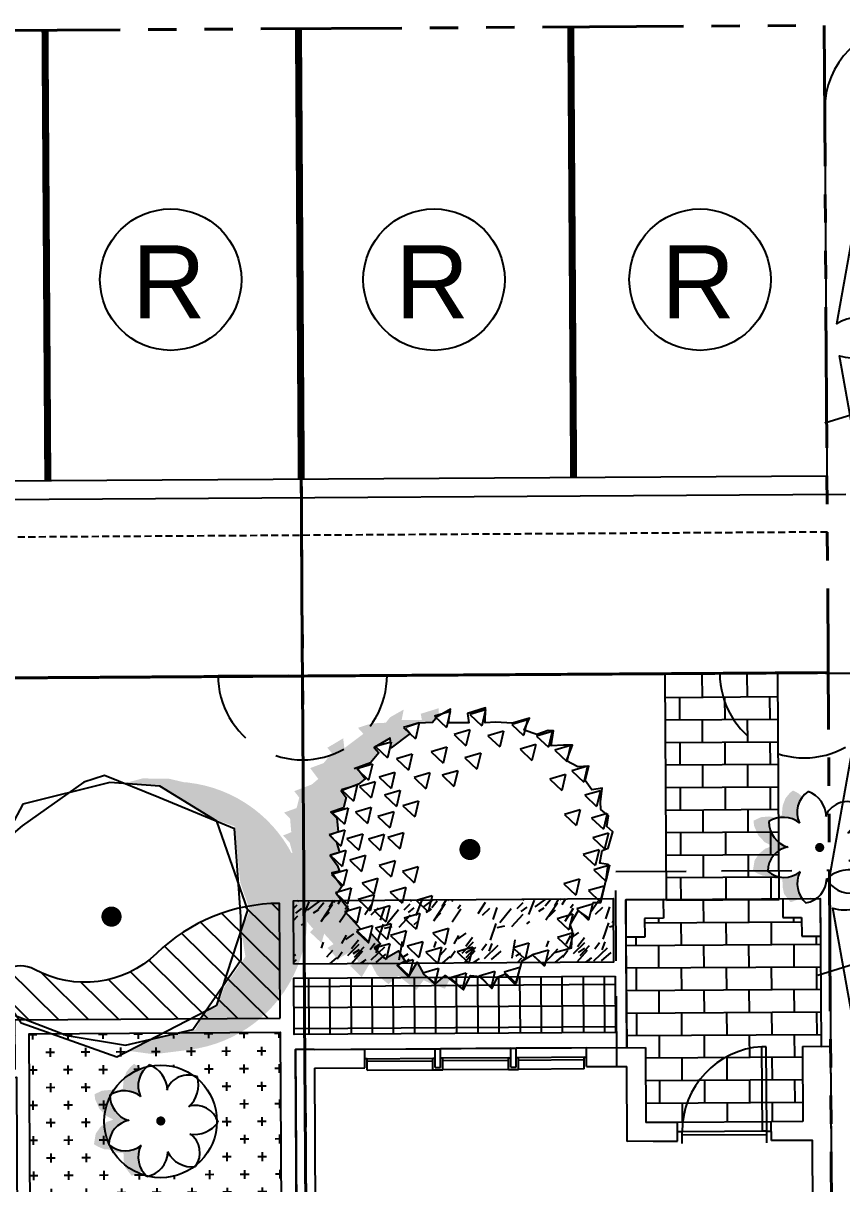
# Model space of a CAD drawing. Header units: feet. Extents: x 919634 to 928945, y 707022 to 708026.
# Drawn here: x 920794.63 to 920823.7, y 707240.85 to 707282.06 of the extents above; entities that cross this region are included whole.
import ezdxf
from ezdxf.enums import TextEntityAlignment as Align

# ---------------------------------------------------------------- set-up
doc = ezdxf.new("R2010")
doc.units = ezdxf.units.FT
doc.header["$LTSCALE"] = 20
doc.header["$MEASUREMENT"] = 0
for name, pattern in [('HIDDEN2', [0.1875, 0.125, -0.0625]), ('Site Plan$0$HIDDEN2', [0.1875, 0.125, -0.0625]), ('Site Plan$0$PHANTOM2', [1.25, 0.625, -0.125, 0.125, -0.125, 0.125, -0.125])]:
    doc.linetypes.add(name, pattern=pattern)
for name, color, linetype in [('-u-site-utility clear zone', 252, 'HIDDEN2'), ('-u-site-xref', 7, 'Continuous'), ('LK-TREE-013M', 6, 'Continuous'), ('LK-TREE-025M', 2, 'Continuous'), ('LK-TREE-035M', 123, 'Continuous'), ('LK-TREE-050M', 2, 'Continuous'), ('LK-TREE-TRNK', 32, 'Continuous'), ('LP-ANNO-LABL-SHRB', 2, 'Continuous'), ('LP-TREE', 15, 'Continuous'), ('Site Plan$0$-u-site-bldg_interior', 252, 'Continuous'), ('Site Plan$0$-u-site-parking_overhang', 252, 'Site Plan$0$HIDDEN2'), ('Site Plan$0$SP-BLDG-ROOF ABOVE', 4, 'Site Plan$0$HIDDEN2'), ('Site Plan$0$SP-LOT PAVERS', 254, 'Continuous'), ('Site Plan$0$SP-PARKING DESIGNATION', 254, 'Continuous'), ('x-Villa4-LP Block$0$L-002', 253, 'Continuous'), ('x-Villa4-LP Block$0$LK-SHRB-035M', 253, 'Continuous'), ('x-Villa4-LP Block$0$LK-SHRB-TRNK', 253, 'Continuous'), ('x-Villa4-LP Block$0$LK-TREE-013M', 253, 'Continuous'), ('x-Villa4-LP Block$0$LK-TREE-025M', 253, 'Continuous'), ('x-Villa4-LP Block$0$LK-TREE-050M', 253, 'Continuous'), ('x-Villa4-LP Block$0$LK-TREE-TRNK', 253, 'Continuous'), ('x-Villa4-LP Block$0$LP-PATT-SHAR', 253, 'Continuous'), ('x-Villa4-LP Block$0$LP-SHAR-BRDR-CONT', 253, 'Continuous'), ('x-Villa4-LP Block$0$LP-SHRB', 253, 'Continuous'), ('x-Villa4-LP Block$0$LP-TREE', 253, 'Continuous')]:
    doc.layers.add(name, color=color, linetype=linetype)
for name, color, linetype, lineweight in [('Site Plan$0$SP-CURB', 3, 'Continuous', 25), ('Site Plan$0$SP-LOT LINES', 252, 'Site Plan$0$PHANTOM2', 40), ('Site Plan$0$SP-PARKING-STRIPE', 252, 'Continuous', 25), ('Site Plan$0$SP-SIDEWALK', 2, 'Continuous', 25), ('SP-BUILDING-FOOTPRINT', 1, 'Continuous', 25)]:
    doc.layers.add(name, color=color, linetype=linetype, lineweight=lineweight)
for name, color, linetype, plot in [('x-Villa4-LP Block$0$-u-site-no_plot', 253, 'Continuous', False), ('x-Villa4-LP Block$0$LK-SHRB-SHAD', 253, 'Continuous', False), ('x-Villa4-LP Block$0$LK-TREE-SHAD', 253, 'Continuous', False), ('x-Villa4-LP Block$0$LK-TREE-SHAD-SM30', 253, 'Continuous', False), ('x-Villa4-LP Block$0$LK-TREE-SHAD-SM40', 253, 'Continuous', False), ('x-Villa4-LP Block$0$LK-TREE-SHAD-SM50', 253, 'Continuous', False)]:
    doc.layers.add(name, color=color, linetype=linetype, plot=plot)
doc.layers.get('-u-site-xref').off()
doc.styles.add('Site Plan$0$ARIAL', font='arial.ttf')

# ---------------------------------------------------------------- blocks, each defined once
blk = doc.blocks.new('Site Plan$0$DR1H902-flat-1')
for p, q in [((-1.5, 0), (-1.5, -3)), ((-1.5, 0), (-1.35, 0)), ((-1.35, 0), (-1.35, -3)), ((-1.5, -3), (-1.35, -3))]:
    blk.add_line(p, q)
blk.add_ellipse((-1.507, 0.003), major_axis=(2.126, -2.126), ratio=1, start_param=-0.73316, end_param=0.784431)
blk = doc.blocks.new('Site Plan$0$A$C4e4189c5-flat-1')
at = {"layer": 'Site Plan$0$-u-site-bldg_interior'}
for p, q in [((0.167, 0.458), (3.167, 0.458)), ((0.167, 0.333), (0, 0.333)), ((0.167, 0.333), (3.167, 0.333)), ((3.167, 0.333), (3.333, 0.333))]:
    blk.add_line(p, q, dxfattribs=at)
blk.add_blockref('Site Plan$0$DR1H902-flat-1', (1.667, 0.333), dxfattribs=at)
blk = doc.blocks.new('Site Plan')
at = {"layer": 'Site Plan$0$SP-LOT PAVERS', "extrusion": (-1.16656e-06, 0.0001861, 1)}
h = blk.add_hatch(dxfattribs=at)
h.set_pattern_fill('AR-B816', color=256, scale=0.1, angle=-179.6408)
h.set_pattern_definition([(180.359, (920821.932, 707258.965), (0.005015, -0.799984), []), (270.359, (920821.932, 707258.965), (0.805, -0.79497), [0.8, -0.8])])
h.paths.add_polyline_path([(920817.482, 707250.937), (920817.363, 707250.936), (920817.367, 707250.27), (920816.7, 707250.265), (920816.704, 707249.599), (920816.038, 707249.595), (920816.062, 707245.678), (920816.729, 707245.682), (920816.746, 707243.016), (920822.318, 707243.061), (920822.301, 707245.72), (920822.968, 707245.722), (920822.943, 707249.638), (920822.276, 707249.634), (920822.273, 707250.3), (920821.606, 707250.296), (920821.602, 707250.963), (920821.482, 707250.962), (920821.432, 707258.962), (920817.432, 707258.937)])
at = {"layer": 'Site Plan$0$-u-site-bldg_interior', "extrusion": (-1.16656e-06, 0.0001861, 1)}
for p, q in [((920821.602, 707250.975, 0.035), (920822.935, 707250.983, 0.035)), ((920821.602, 707250.975, 0.035), (920821.606, 707250.308, 0.035)), ((920822.935, 707250.983, 0.035), (920822.943, 707249.65, 0.035)), ((920817.363, 707250.948, 0.035), (920816.029, 707250.94, 0.035)), ((920816.029, 707250.94, 0.035), (920816.038, 707249.607, 0.035)), ((920817.363, 707250.948, 0.035), (920817.367, 707250.282, 0.035)), ((920817.367, 707250.282, 0.035), (920816.7, 707250.277, 0.035)), ((920816.7, 707250.277, 0.035), (920816.704, 707249.611, 0.035)), ((920821.606, 707250.308, 0.035), (920822.273, 707250.312, 0.035)), ((920822.273, 707250.312, 0.035), (920822.277, 707249.646, 0.035)), ((920816.704, 707249.611, 0.035), (920816.038, 707249.607, 0.035)), ((920822.277, 707249.646, 0.035), (920822.943, 707249.65, 0.035)), ((920804.968, 707245.62, 0.036), (920804.302, 707245.616, 0.036)), ((920804.302, 707245.616, 0.036), (920804.341, 707239.366, 0.037)), ((920804.968, 707245.62, 0.036), (920806.761, 707245.632, 0.036)), ((920806.761, 707245.632, 0.036), (920809.261, 707245.647, 0.036)), ((920806.765, 707244.965, 0.036), (920806.761, 707245.632, 0.036)), ((920809.261, 707245.647, 0.036), (920809.448, 707245.649, 0.036)), ((920809.265, 707244.981, 0.036), (920809.261, 707245.647, 0.036)), ((920811.948, 707245.664, 0.036), (920809.448, 707245.649, 0.036)), ((920809.452, 707244.982, 0.036), (920809.448, 707245.649, 0.036)), ((920811.948, 707245.664, 0.036), (920812.136, 707245.665, 0.036)), ((920811.952, 707244.998, 0.036), (920811.948, 707245.664, 0.036)), ((920814.635, 707245.681, 0.036), (920812.136, 707245.665, 0.036)), ((920812.14, 707244.999, 0.036), (920812.136, 707245.665, 0.036)), ((920814.635, 707245.681, 0.036), (920816.729, 707245.694, 0.036)), ((920814.64, 707245.014, 0.036), (920814.635, 707245.681, 0.036)), ((920816.729, 707245.694, 0.036), (920816.746, 707243.028, 0.037)), ((920822.301, 707245.732, 0.036), (920823.301, 707245.735, 0.036)), ((920822.301, 707245.732, 0.036), (920822.318, 707243.063, 0.037)), ((920823.301, 707245.742, 0.036), (920823.551, 707205.986, 0.044)), ((920806.846, 707245.295, 0.036), (920806.763, 707245.295, 0.036)), ((920806.846, 707245.295, 0.036), (920809.179, 707245.31, 0.036)), ((920806.849, 707244.882, 0.036), (920806.846, 707245.295, 0.036)), ((920806.847, 707245.203, 0.036), (920809.18, 707245.217, 0.036)), ((920809.182, 707244.897, 0.036), (920809.179, 707245.31, 0.036)), ((920809.179, 707245.31, 0.036), (920809.263, 707245.31, 0.036)), ((920809.534, 707245.312, 0.036), (920809.45, 707245.312, 0.036)), ((920811.867, 707245.327, 0.036), (920809.534, 707245.312, 0.036)), ((920809.536, 707244.899, 0.036), (920809.534, 707245.312, 0.036)), ((920811.867, 707245.234, 0.036), (920809.534, 707245.22, 0.036)), ((920811.867, 707245.327, 0.036), (920811.95, 707245.327, 0.036)), ((920811.869, 707244.914, 0.036), (920811.867, 707245.327, 0.036)), ((920812.221, 707245.329, 0.036), (920812.138, 707245.329, 0.036)), ((920814.554, 707245.344, 0.036), (920812.221, 707245.329, 0.036)), ((920812.224, 707244.916, 0.036), (920812.221, 707245.329, 0.036)), ((920814.555, 707245.251, 0.036), (920812.222, 707245.236, 0.036)), ((920814.554, 707245.344, 0.036), (920814.638, 707245.344, 0.036)), ((920814.557, 707244.931, 0.036), (920814.554, 707245.344, 0.036)), ((920804.973, 707244.954, 0.036), (920806.765, 707244.965, 0.036)), ((920804.973, 707244.954, 0.036), (920805.213, 707206.538, 0.043)), ((920806.849, 707244.882, 0.036), (920809.182, 707244.897, 0.036)), ((920809.182, 707244.897, 0.036), (920809.536, 707244.899, 0.036)), ((920809.265, 707244.981, 0.036), (920809.452, 707244.982, 0.036)), ((920811.869, 707244.914, 0.036), (920809.536, 707244.899, 0.036)), ((920811.869, 707244.914, 0.036), (920812.224, 707244.916, 0.036)), ((920811.952, 707244.998, 0.036), (920812.14, 707244.999, 0.036)), ((920814.557, 707244.931, 0.036), (920812.224, 707244.916, 0.036)), ((920814.64, 707245.014, 0.036), (920816.066, 707245.023, 0.036)), ((920816.083, 707242.357, 0.037), (920816.066, 707245.023, 0.036)), ((920817.865, 707243.035, 0.037), (920816.746, 707243.028, 0.037)), ((920821.198, 707243.055, 0.037), (920817.865, 707243.035, 0.037)), ((920817.869, 707242.368, 0.037), (920817.865, 707243.035, 0.037)), ((920821.034, 707242.721, 0.037), (920818.034, 707242.702, 0.037)), ((920821.034, 707242.721, 0.037), (920821.2, 707242.722, 0.037)), ((920821.036, 707242.304, 0.037), (920821.034, 707242.721, 0.037)), ((920822.318, 707243.063, 0.037), (920821.198, 707243.055, 0.037)), ((920821.202, 707242.389, 0.037), (920821.198, 707243.055, 0.037)), ((920817.869, 707242.368, 0.037), (920816.083, 707242.357, 0.037)), ((920816.997, 707242.362, 0.037), (920817.869, 707242.368, 0.037)), ((920818.034, 707242.702, 0.037), (920817.867, 707242.701, 0.037)), ((920818.036, 707242.286, 0.037), (920818.034, 707242.702, 0.037)), ((920821.034, 707242.596, 0.037), (920818.035, 707242.577, 0.037)), ((920821.202, 707242.389, 0.037), (920822.656, 707242.398, 0.037)), ((920822.656, 707242.398, 0.037), (920821.202, 707242.389, 0.037)), ((920822.88, 707206.649, 0.043), (920822.656, 707242.398, 0.037))]:
    blk.add_line(p, q, dxfattribs=at)
at = {"layer": 'Site Plan$0$-u-site-parking_overhang', "ltscale": 0.1}
blk.add_line((920823.19, 707263.993), (920786.521, 707263.764), dxfattribs=at)
at = {"layer": 'Site Plan$0$SP-BLDG-ROOF ABOVE', "extrusion": (-1.16656e-06, 0.0001861, 1), "elevation": 130.581}
blk.add_lwpolyline([(920815.717, 707245.009), (920815.674, 707251.926), (920823.262, 707251.973), (920823.318, 707243.057)], dxfattribs=at)
at = {"layer": 'Site Plan$0$SP-CURB'}
for p, q in [((920823.093, 707278.985), (920823.174, 707265.993)), ((920786.508, 707265.764), (920823.174, 707265.993)), ((920823.849, 707265.328), (920785.843, 707265.089))]:
    blk.add_line(p, q, dxfattribs=at)
blk.add_arc((920826.093, 707279.004), 3, 90.3592, 180.3592, dxfattribs=at)
at = {"layer": 'Site Plan$0$SP-LOT LINES', "ltscale": 0.4, "extrusion": (-1.16656e-06, 0.0001861, 1)}
for p, q in [((920743.076, 707281.483, 0.029), (920823.074, 707281.985, 0.029)), ((920804.972, 707191.869, 0.046), (920804.408, 707281.868, 0.029)), ((920804.408, 707281.868, 0.029), (920804.972, 707191.869, 0.046)), ((920823.074, 707281.985, 0.029), (920823.638, 707191.986, 0.046))]:
    blk.add_line(p, q, dxfattribs=at)
at = {"layer": 'Site Plan$0$SP-PARKING DESIGNATION'}
for centre in [(920799.871, 707272.957), (920809.221, 707272.957), (920818.667, 707272.957)]:
    blk.add_circle(centre, 2.511, dxfattribs=at)
at = {"layer": 'Site Plan$0$SP-PARKING-STRIPE', "const_width": 0.25}
for points in [[(920795.408, 707281.82), (920795.508, 707265.82)], [(920804.408, 707281.876), (920804.508, 707265.876)], [(920814.078, 707281.937), (920814.178, 707265.937)]]:
    blk.add_lwpolyline(points, dxfattribs=at)
at = {"layer": 'Site Plan$0$SP-SIDEWALK'}
blk.add_line((920602.235, 707257.6), (920957.573, 707259.827), dxfattribs=at)
at = {"layer": 'Site Plan$0$SP-SIDEWALK', "extrusion": (-1.16656e-06, 0.0001861, 1)}
for p, q in [((920823.222, 707258.985, 0.034), (920743.22, 707258.484, 0.034)), ((920817.482, 707250.949, 0.035), (920817.432, 707258.949, 0.034)), ((920821.482, 707250.974, 0.035), (920821.432, 707258.974, 0.034)), ((920817.363, 707250.948, 0.035), (920822.602, 707250.981, 0.035)), ((920816.038, 707249.607, 0.035), (920816.062, 707245.69, 0.036))]:
    blk.add_line(p, q, dxfattribs=at)
at = {"layer": 'Site Plan$0$-u-site-bldg_interior', "extrusion": (-1.16656e-06, 0.0001861, 1), "rotation": 180.3591501326048}
blk.add_blockref('Site Plan$0$A$C4e4189c5-flat-1', (920821.198, 707243.043, 130.581), dxfattribs=at)
at = {"layer": 'Site Plan$0$SP-PARKING DESIGNATION', "style": 'Site Plan$0$ARIAL'}
for p in [(920799.803, 707271.578, 0), (920809.153, 707271.578, 0), (920818.599, 707271.578, 0)]:
    blk.add_text('R', height=2.6, dxfattribs=at).set_placement(p, align=Align.CENTER)
blk = doc.blocks.new('TREE-DCID-109')
at = {"layer": 'LK-TREE-013M'}
for q in [(-0.2167, 0.4824), (-0.3601, 0.4331), (0.5178, -0.1757), (0.5412, -0.0897)]:
    blk.add_line((0, 0), q, dxfattribs=at)
at = {"layer": 'LK-TREE-025M'}
for q in [(0.3255, 0.4361), (-0.538, -0.1671), (-0.3929, -0.3378)]:
    blk.add_line((0, 0), q, dxfattribs=at)
at = {"layer": 'LK-TREE-035M'}
for q in [(0.1554, 0.5017), (-0.4146, 0.324), (-0.0073, -0.5611), (0.3673, -0.3859)]:
    blk.add_line((0, 0), q, dxfattribs=at)
at = {"layer": 'LK-TREE-050M'}
blk.add_lwpolyline([(0.2585, 0.4269), (0.4439, 0.2704), (0.4843, 0.0427, 0.127189), (0.4404, 0.0438, 0.875318), (0.449, -0.0318, 0.149076), (0.4901, -0.0195), (0.4473, -0.2584), (0.2703, -0.4072, 0.127189), (0.2492, -0.3686, 0.875318), (0.1881, -0.4139, 0.149076), (0.2192, -0.4433), (-0.009, -0.5257), (-0.2264, -0.4468, 0.127189), (-0.2035, -0.4093, 0.875318), (-0.2732, -0.379, 0.149076), (-0.2831, -0.4206), (-0.4686, -0.2642), (-0.509, -0.0365, 0.127189), (-0.4651, -0.0376, 0.875318), (-0.4737, 0.038, 0.149076), (-0.5147, 0.0258), (-0.4719, 0.2646), (-0.2949, 0.4134, 0.127189), (-0.2739, 0.3749, 0.875318), (-0.2128, 0.4201, 0.149076), (-0.2439, 0.4495), (-0.0157, 0.5319), (0.2017, 0.453, 0.127189), (0.1788, 0.4155, 0.875318), (0.2486, 0.3852, 0.149076)], format="xyb", close=True, dxfattribs=at)
at = {"layer": 'LK-TREE-TRNK', "const_width": 0.0375}
blk.add_lwpolyline([(-0.0188, 0, 1), (0.0188, 0, 1)], format="xyb", close=True, dxfattribs=at)
blk = doc.blocks.new('x-Villa4-LP Block$0$SHRUB-TROP-021')
at = {"layer": 'x-Villa4-LP Block$0$LK-SHRB-SHAD'}
blk.add_hatch(color=256, dxfattribs=at).paths.add_polyline_path([(0.568, 0.182), (0.56, 0.166, -0.120302), (0.486, 0.057), (0.477, 0.046), (0.468, 0.042, -0.109158), (0.359, -0.008), (0.364, -0.01, -0.108552), (0.472, -0.078), (0.499, -0.1), (0.513, -0.127, -0.144436), (0.562, -0.288), (0.563, -0.292), (0.511, -0.32), (0.483, -0.325, -0.037199), (0.439, -0.334), (0.422, -0.337), (0.41, -0.336, -0.078012), (0.318, -0.323), (0.294, -0.32), (0.267, -0.303, -0.036485), (0.23, -0.281), (0.237, -0.309, -0.018135), (0.242, -0.329), (0.244, -0.337), (0.245, -0.341, -0.054975), (0.249, -0.401), (0.249, -0.411), (0.247, -0.421, -0.054333), (0.234, -0.479), (0.232, -0.488), (0.228, -0.495, -0.055591), (0.198, -0.549), (0.19, -0.564), (0.232, -0.601), (0.291, -0.633), (0.326, -0.606), (0.375, -0.547), (0.407, -0.465), (0.417, -0.359), (0.499, -0.337), (0.558, -0.347), (0.65, -0.339), (0.731, -0.3), (0.724, -0.243), (0.679, -0.139), (0.608, -0.063), (0.524, -0.018), (0.603, 0.009), (0.669, 0.063), (0.721, 0.137), (0.741, 0.253), (0.694, 0.281), (0.63, 0.308), (0.541, 0.315), (0.491, 0.345), (0.415, 0.35), (0.412, 0.439), (0.398, 0.51), (0.326, 0.604), (0.259, 0.58), (0.21, 0.55), (0.232, 0.51), (0.237, 0.489, -0.111279), (0.249, 0.361), (0.249, 0.352), (0.246, 0.342, -0.060004), (0.224, 0.275), (0.223, 0.273, -0.073716), (0.297, 0.312), (0.299, 0.313), (0.301, 0.313, -0.202635), (0.521, 0.297), (0.533, 0.293), (0.575, 0.263), (0.575, 0.261, -0.002353), (0.577, 0.259, -0.055881), (0.57, 0.198)])
at = {"layer": 'x-Villa4-LP Block$0$LK-SHRB-035M'}
for centre, radius, start, end in [((0.205, 0.336), 0.281, 99.8124, 178.8039), ((-0.041, 0.398), 0.292, 334.3202, 47.3407), ((-0.17, 0.354), 0.261, 144.5008, 233.9817), ((-0.34, 0.213), 0.296, 25.2554, 98.0617), ((0.392, 0.044), 0.284, 49.1324, 128.6056), ((0.3, 0.263), 0.277, 280.4099, 359.1805), ((-0.372, -0.172), 0.323, 80.7702, 144.1242), ((-0.382, 0.093), 0.263, 196.7633, 285.6735), ((0.264, -0.291), 0.298, 0.1344, 72.0768), ((-0.093, -0.4), 0.327, 131.7923, 194.9509), ((-0.307, -0.247), 0.259, 246.71, 338.3842), ((0.236, -0.33), 0.313, 182.1854, 248.8532), ((-0.029, -0.389), 0.277, 303.2015, 25.5324), ((0.403, -0.034), 0.302, 232.019, 301.8067)]:
    blk.add_arc(centre, radius, start, end, dxfattribs=at)
at = {"layer": 'x-Villa4-LP Block$0$LK-SHRB-TRNK', "const_width": 0.05}
blk.add_lwpolyline([(-0.023, 0.011, 1), (0.023, -0.011, 1)], format="xyb", close=True, dxfattribs=at)
blk = doc.blocks.new('x-Villa4-LP Block$0$TREE-EVGR-001')
at = {"layer": 'x-Villa4-LP Block$0$LK-TREE-SHAD'}
blk.add_hatch(color=256, dxfattribs=at).paths.add_polyline_path([(0.109, -0.4758), (0.1079, -0.5039), (0.1722, -0.4845), (0.1683, -0.4622), (0.2405, -0.4622), (0.2327, -0.5), (0.2814, -0.4728), (0.297, -0.4533), (0.3476, -0.4513), (0.3963, -0.4359), (0.3769, -0.4143), (0.4451, -0.3637), (0.449, -0.3988), (0.5055, -0.3656), (0.4899, -0.3462), (0.5191, -0.3111), (0.5673, -0.2935), (0.5386, -0.2546), (0.562, -0.2351), (0.6244, -0.2118), (0.6068, -0.1884), (0.6166, -0.1514), (0.6614, -0.1358), (0.64, -0.1144), (0.6361, -0.0657), (0.6653, -0.054), (0.6419, -0.0287), (0.6322, 0.0083), (0.6653, 0.0181), (0.64, 0.0531), (0.6322, 0.0745), (0.6594, 0.0804), (0.6244, 0.1291), (0.6341, 0.1427), (0.6438, 0.1544), (0.601, 0.2089), (0.6127, 0.2187), (0.5601, 0.279), (0.5717, 0.2907), (0.5308, 0.3297), (0.5211, 0.2966), (0.4879, 0.3336), (0.5094, 0.3472), (0.4735, 0.3871), (0.4236, 0.3589), (0.4003, 0.3959), (0.4295, 0.4115), (0.3886, 0.4524), (0.3574, 0.3998), (0.334, 0.4446), (0.2931, 0.4777), (0.258, 0.4485), (0.1937, 0.4991), (0.1683, 0.4644), (0.1333, 0.4806), (0.0923, 0.4952), (0.0746, 0.4614), (0.091, 0.4485), (0.1261, 0.4777), (0.167, 0.4446), (0.1904, 0.3998), (0.2216, 0.4524), (0.2625, 0.4115), (0.2333, 0.3959), (0.2566, 0.3589), (0.3065, 0.3871), (0.3424, 0.3472), (0.3209, 0.3336), (0.3541, 0.2966), (0.3638, 0.3297), (0.4047, 0.2907), (0.3931, 0.279), (0.4457, 0.2187), (0.434, 0.2089), (0.4768, 0.1544), (0.4671, 0.1427), (0.4574, 0.1291), (0.4924, 0.0804), (0.4652, 0.0745), (0.473, 0.0531), (0.4983, 0.0181), (0.4652, 0.0083), (0.4749, -0.0287), (0.4983, -0.054), (0.4691, -0.0657), (0.473, -0.1144), (0.4944, -0.1358), (0.4496, -0.1514), (0.4398, -0.1884), (0.4574, -0.2118), (0.395, -0.2351), (0.3716, -0.2546), (0.4003, -0.2935), (0.3521, -0.3111), (0.3229, -0.3462), (0.3385, -0.3656), (0.282, -0.3988), (0.2781, -0.3637), (0.2099, -0.4143), (0.2293, -0.4359), (0.1806, -0.4513), (0.13, -0.4533), (0.1144, -0.4728)])
at = {"layer": 'x-Villa4-LP Block$0$LK-TREE-013M'}
for p, q in [((0.0161, 0.4409), (0.0301, 0.4975)), ((0.0721, 0.4571), (0.0301, 0.4975)), ((-0.1749, 0.4209), (-0.1609, 0.4775)), ((-0.1189, 0.4371), (-0.1609, 0.4775)), ((-0.0858, 0.4354), (-0.0718, 0.4921)), ((-0.0297, 0.4516), (-0.0718, 0.4921)), ((0.0161, 0.4409), (0.0721, 0.4571)), ((0.1143, 0.4227), (0.1284, 0.4793)), ((0.1704, 0.4389), (0.1284, 0.4793)), ((-0.2768, 0.3609), (-0.2628, 0.4175)), ((-0.2208, 0.3771), (-0.2628, 0.4175)), ((-0.1749, 0.4209), (-0.1189, 0.4371)), ((-0.0858, 0.4354), (-0.0297, 0.4516)), ((0.1143, 0.4227), (0.1704, 0.4389)), ((0.2053, 0.3918), (0.2193, 0.4484)), ((0.2614, 0.408), (0.2193, 0.4484)), ((-0.2768, 0.3609), (-0.2208, 0.3771)), ((-0.2077, 0.3354), (-0.1937, 0.3921)), ((-0.1516, 0.3516), (-0.1937, 0.3921)), ((-0.0076, 0.3482), (0.0065, 0.4048)), ((0.0485, 0.3643), (0.0065, 0.4048)), ((0.1034, 0.3482), (0.1174, 0.4048)), ((0.1595, 0.3643), (0.1174, 0.4048)), ((0.1702, 0.3272), (0.1842, 0.3838)), ((0.2262, 0.3433), (0.1842, 0.3838)), ((0.2053, 0.3918), (0.2614, 0.408)), ((0.2872, 0.3336), (0.3012, 0.3902)), ((0.3432, 0.3498), (0.3012, 0.3902)), ((-0.366, 0.2991), (-0.352, 0.3557)), ((-0.3099, 0.3152), (-0.352, 0.3557)), ((-0.2077, 0.3354), (-0.1516, 0.3516)), ((-0.0076, 0.3482), (0.0485, 0.3643)), ((0.0779, 0.2809), (0.092, 0.3375)), ((0.134, 0.297), (0.092, 0.3375)), ((0.1034, 0.3482), (0.1595, 0.3643)), ((0.1702, 0.3272), (0.2262, 0.3433)), ((0.229, 0.2882), (0.243, 0.3448)), ((0.285, 0.3043), (0.243, 0.3448)), ((0.2872, 0.3336), (0.3432, 0.3498)), ((-0.366, 0.2991), (-0.3099, 0.3152)), ((0.0779, 0.2809), (0.134, 0.297)), ((0.229, 0.2882), (0.285, 0.3043)), ((0.2824, 0.2625), (0.2964, 0.3191)), ((0.3384, 0.2786), (0.2964, 0.3191)), ((0.349, 0.27), (0.3631, 0.3266)), ((0.4051, 0.2861), (0.3631, 0.3266)), ((-0.4351, 0.1972), (-0.4211, 0.2539)), ((-0.3791, 0.2134), (-0.4211, 0.2539)), ((-0.3648, 0.2323), (-0.3507, 0.2889)), ((-0.3648, 0.2323), (-0.3087, 0.2485)), ((-0.3087, 0.2485), (-0.3507, 0.2889)), ((0.1798, 0.2263), (0.1939, 0.283)), ((0.2359, 0.2425), (0.1939, 0.283)), ((0.2824, 0.2625), (0.3384, 0.2786)), ((0.2872, 0.1991), (0.3012, 0.2557)), ((0.3432, 0.2152), (0.3012, 0.2557)), ((0.349, 0.27), (0.4051, 0.2861)), ((0.3909, 0.2027), (0.4049, 0.2593)), ((0.4469, 0.2189), (0.4049, 0.2593)), ((-0.4351, 0.1972), (-0.3791, 0.2134)), ((0.1362, 0.1645), (0.1502, 0.2211)), ((0.1922, 0.1807), (0.1502, 0.2211)), ((0.1798, 0.2263), (0.2359, 0.2425)), ((0.2872, 0.1991), (0.3432, 0.2152)), ((0.3428, 0.159), (0.3568, 0.2156)), ((0.3988, 0.1752), (0.3568, 0.2156)), ((0.3909, 0.2027), (0.4469, 0.2189)), ((-0.4769, 0.1331), (-0.4629, 0.1898)), ((-0.4209, 0.1493), (-0.4629, 0.1898)), ((0.1362, 0.1645), (0.1922, 0.1807)), ((0.229, 0.1336), (0.243, 0.1902)), ((0.285, 0.1498), (0.243, 0.1902)), ((0.3428, 0.159), (0.3988, 0.1752)), ((0.4236, 0.1354), (0.4377, 0.192)), ((0.4797, 0.1516), (0.4377, 0.192)), ((-0.4769, 0.1331), (-0.4209, 0.1493)), ((-0.3896, 0.1081), (-0.3756, 0.1648)), ((-0.3896, 0.1081), (-0.3336, 0.1243)), ((-0.3336, 0.1243), (-0.3756, 0.1648)), ((0.229, 0.1336), (0.285, 0.1498)), ((0.329, 0.1009), (0.3431, 0.1575)), ((0.3851, 0.117), (0.3431, 0.1575)), ((0.4236, 0.1354), (0.4797, 0.1516)), ((0.4382, 0.07), (0.4522, 0.1266)), ((0.4942, 0.0861), (0.4522, 0.1266)), ((-0.497, 0.0591), (-0.4829, 0.1157)), ((-0.4409, 0.0752), (-0.4829, 0.1157)), ((0.1853, 0.0609), (0.1993, 0.1175)), ((0.2413, 0.077), (0.1993, 0.1175)), ((0.2672, 0.0391), (0.2812, 0.0957)), ((0.3232, 0.0552), (0.2812, 0.0957)), ((0.329, 0.1009), (0.3851, 0.117)), ((0.4382, 0.07), (0.4942, 0.0861)), ((-0.497, 0.0591), (-0.4409, 0.0752)), ((-0.4597, 0.0038), (-0.4457, 0.0604)), ((-0.4036, 0.0199), (-0.4457, 0.0604)), ((0.1853, 0.0609), (0.2413, 0.077)), ((0.2672, 0.0391), (0.3232, 0.0552)), ((0.3727, 0.0191), (0.3867, 0.0757)), ((0.4287, 0.0352), (0.3867, 0.0757)), ((0.4418, 0.0009), (0.4559, 0.0575)), ((0.4979, 0.017), (0.4559, 0.0575)), ((-0.4933, -0.0555), (-0.4793, 0.0011)), ((-0.4373, -0.0393), (-0.4793, 0.0011)), ((-0.4597, 0.0038), (-0.4036, 0.0199)), ((0.3054, -0.0555), (0.3194, 0.0011)), ((0.3614, -0.0393), (0.3194, 0.0011)), ((0.3727, 0.0191), (0.4287, 0.0352)), ((0.4418, 0.0009), (0.4979, 0.017)), ((-0.4933, -0.0555), (-0.4373, -0.0393)), ((0.2362, -0.061), (0.2503, -0.0043)), ((0.2923, -0.0448), (0.2503, -0.0043)), ((0.3054, -0.0555), (0.3614, -0.0393)), ((0.3818, -0.0573), (0.3958, -0.0007)), ((0.3818, -0.0573), (0.4378, -0.0412)), ((0.4378, -0.0412), (0.3958, -0.0007)), ((0.4455, -0.0719), (0.4595, -0.0152)), ((0.5015, -0.0557), (0.4595, -0.0152)), ((-0.4899, -0.1256), (-0.4759, -0.0689)), ((-0.4338, -0.1094), (-0.4759, -0.0689)), ((-0.3933, -0.1391), (-0.3792, -0.0825)), ((-0.3372, -0.123), (-0.3792, -0.0825)), ((0.2362, -0.061), (0.2923, -0.0448)), ((0.2708, -0.1355), (0.2848, -0.0789)), ((0.3269, -0.1193), (0.2848, -0.0789)), ((0.4455, -0.0719), (0.5015, -0.0557)), ((-0.4899, -0.1256), (-0.4338, -0.1094)), ((-0.3933, -0.1391), (-0.3372, -0.123)), ((0.1817, -0.1737), (0.1957, -0.1171)), ((0.2377, -0.1575), (0.1957, -0.1171)), ((0.2708, -0.1355), (0.3269, -0.1193)), ((0.3509, -0.1519), (0.3649, -0.0953)), ((0.4069, -0.1357), (0.3649, -0.0953)), ((0.4327, -0.1501), (0.4468, -0.0934)), ((0.4888, -0.1339), (0.4468, -0.0934)), ((-0.466, -0.2064), (-0.452, -0.1498)), ((-0.41, -0.1903), (-0.452, -0.1498)), ((0.1817, -0.1737), (0.2377, -0.1575)), ((0.2471, -0.2119), (0.2612, -0.1553)), ((0.3032, -0.1957), (0.2612, -0.1553)), ((0.3509, -0.1519), (0.4069, -0.1357)), ((0.4327, -0.1501), (0.4888, -0.1339)), ((-0.466, -0.2064), (-0.41, -0.1903)), ((0.2471, -0.2119), (0.3032, -0.1957)), ((0.3363, -0.2428), (0.3503, -0.1862)), ((0.3923, -0.2266), (0.3503, -0.1862)), ((0.4, -0.2319), (0.414, -0.1753)), ((0.456, -0.2157), (0.414, -0.1753)), ((-0.4206, -0.2937), (-0.4065, -0.2371)), ((-0.3645, -0.2775), (-0.4065, -0.2371)), ((-0.3423, -0.2646), (-0.3283, -0.208)), ((-0.2863, -0.2484), (-0.3283, -0.208)), ((0.0416, -0.281), (0.0556, -0.2244)), ((0.0976, -0.2648), (0.0556, -0.2244)), ((0.1416, -0.2737), (0.1557, -0.2171)), ((0.1977, -0.2575), (0.1557, -0.2171)), ((0.2653, -0.2755), (0.2794, -0.2189)), ((0.3214, -0.2594), (0.2794, -0.2189)), ((0.3363, -0.2428), (0.3923, -0.2266)), ((0.4, -0.2319), (0.456, -0.2157)), ((-0.4206, -0.2937), (-0.3645, -0.2775)), ((-0.3423, -0.2646), (-0.2863, -0.2484)), ((-0.0403, -0.3428), (-0.0263, -0.2862)), ((0.0157, -0.3266), (-0.0263, -0.2862)), ((0.0416, -0.281), (0.0976, -0.2648)), ((0.1416, -0.2737), (0.1977, -0.2575)), ((0.2035, -0.341), (0.2175, -0.2844)), ((0.2595, -0.3248), (0.2175, -0.2844)), ((0.2653, -0.2755), (0.3214, -0.2594)), ((0.3454, -0.3064), (0.3594, -0.2498)), ((0.4014, -0.2903), (0.3594, -0.2498)), ((-0.3605, -0.3683), (-0.3465, -0.3116)), ((-0.3045, -0.3521), (-0.3465, -0.3116)), ((-0.2368, -0.3719), (-0.2228, -0.3153)), ((-0.1808, -0.3557), (-0.2228, -0.3153)), ((-0.0403, -0.3428), (0.0157, -0.3266)), ((0.0798, -0.3646), (0.0938, -0.308)), ((0.1358, -0.3485), (0.0938, -0.308)), ((0.2035, -0.341), (0.2595, -0.3248)), ((0.2781, -0.3846), (0.2921, -0.328)), ((0.3341, -0.3685), (0.2921, -0.328)), ((0.3454, -0.3064), (0.4014, -0.2903)), ((-0.3605, -0.3683), (-0.3045, -0.3521)), ((-0.2957, -0.4188), (-0.2817, -0.3621)), ((-0.2397, -0.4026), (-0.2817, -0.3621)), ((-0.2368, -0.3719), (-0.1808, -0.3557)), ((-0.1222, -0.421), (-0.1082, -0.3644)), ((-0.0661, -0.4048), (-0.1082, -0.3644)), ((-0.0021, -0.4264), (0.0119, -0.3698)), ((0.0539, -0.4103), (0.0119, -0.3698)), ((0.0798, -0.3646), (0.1358, -0.3485)), ((0.2781, -0.3846), (0.3341, -0.3685)), ((-0.2957, -0.4188), (-0.2397, -0.4026)), ((-0.2077, -0.461), (-0.1937, -0.4044)), ((-0.1516, -0.4448), (-0.1937, -0.4044)), ((-0.1222, -0.421), (-0.0661, -0.4048)), ((-0.0021, -0.4264), (0.0539, -0.4103)), ((0.178, -0.4519), (0.192, -0.3953)), ((0.2341, -0.4357), (0.192, -0.3953)), ((-0.2077, -0.461), (-0.1516, -0.4448)), ((-0.0585, -0.4974), (-0.0445, -0.4407)), ((-0.0025, -0.4812), (-0.0445, -0.4407)), ((0.067, -0.4919), (0.0811, -0.4353)), ((0.1231, -0.4757), (0.0811, -0.4353)), ((0.178, -0.4519), (0.2341, -0.4357)), ((-0.0585, -0.4974), (-0.0025, -0.4812)), ((0.067, -0.4919), (0.1231, -0.4757))]:
    blk.add_line(p, q, dxfattribs=at)
at = {"layer": 'x-Villa4-LP Block$0$LK-TREE-050M'}
for points in [[(0.3015, 0.3842), (0.2566, 0.3589), (0.2333, 0.3959), (0.2625, 0.4115), (0.2216, 0.4524), (0.1904, 0.3998), (0.167, 0.4446), (0.1261, 0.4777), (0.091, 0.4485), (0.0267, 0.4991), (0.0013, 0.4485), (-0.0337, 0.4524), (-0.0747, 0.4952), (-0.0961, 0.4543), (-0.1214, 0.4446), (-0.1585, 0.4835), (-0.1838, 0.3979), (-0.2208, 0.3764), (-0.2578, 0.4115), (-0.2988, 0.3686), (-0.3592, 0.3531), (-0.3631, 0.2927), (-0.3553, 0.2693), (-0.3845, 0.2206), (-0.4235, 0.2479), (-0.4371, 0.1914), (-0.4644, 0.1914), (-0.4839, 0.1096), (-0.4917, 0.057), (-0.4625, 0.0512), (-0.4703, 0.0064), (-0.4917, -0.0014), (-0.5092, -0.0599), (-0.4878, -0.0793), (-0.4936, -0.1163), (-0.4664, -0.1397), (-0.4664, -0.167), (-0.4722, -0.2157), (-0.4352, -0.2098), (-0.4118, -0.2429), (-0.4254, -0.2936), (-0.3865, -0.2916), (-0.3455, -0.3131), (-0.367, -0.3695), (-0.3358, -0.3695), (-0.291, -0.3676), (-0.3007, -0.4202), (-0.2812, -0.4221), (-0.2403, -0.4085), (-0.1955, -0.4241), (-0.215, -0.4669), (-0.1546, -0.4494), (-0.0941, -0.4533), (-0.0571, -0.4513), (-0.0591, -0.5039), (0.0052, -0.4845), (0.0013, -0.4513), (0.0735, -0.4513), (0.0657, -0.5), (0.1144, -0.4728), (0.13, -0.4533), (0.1806, -0.4513), (0.2235, -0.4377)], [(0.3989, -0.2916), (0.3716, -0.2546), (0.395, -0.2351), (0.4574, -0.2118), (0.4398, -0.1884), (0.4496, -0.1514), (0.4944, -0.1358), (0.473, -0.1144), (0.4691, -0.0657), (0.4983, -0.054), (0.4749, -0.0287), (0.4652, 0.0083), (0.4983, 0.0181), (0.473, 0.0531), (0.4652, 0.0745), (0.4924, 0.0804), (0.4574, 0.1291), (0.4671, 0.1427), (0.4768, 0.1544), (0.434, 0.2089), (0.4457, 0.2187), (0.3931, 0.279), (0.4047, 0.2907), (0.3638, 0.3297), (0.3541, 0.2966), (0.3209, 0.3336), (0.3424, 0.3472), (0.3073, 0.3862)], [(0.2274, -0.4338), (0.2099, -0.4143), (0.2781, -0.3637), (0.282, -0.3988), (0.3385, -0.3656), (0.3229, -0.3462), (0.3521, -0.3111), (0.4106, -0.2897)]]:
    blk.add_lwpolyline(points, dxfattribs=at)
at = {"layer": 'x-Villa4-LP Block$0$LK-TREE-TRNK', "const_width": 0.0375}
blk.add_lwpolyline([(-0.007, -0.0174, 1), (0.007, 0.0174, 1)], format="xyb", close=True, dxfattribs=at)
blk = doc.blocks.new('x-Villa4-LP Block$0$TREE-SIMP-007')
at = {"layer": 'x-Villa4-LP Block$0$LK-TREE-SHAD'}
blk.add_hatch(color=256, dxfattribs=at).paths.add_polyline_path([(0.0446, 0.4933), (0.1186, 0.5129), (0.2186, 0.5107), (0.362, 0.476), (0.4816, 0.4108), (0.5968, 0.2935), (0.6686, 0.0957), (0.6708, -0.0759), (0.6294, -0.2193), (0.5555, -0.3345), (0.436, -0.4301), (0.3012, -0.4952), (0.1533, -0.5126), (0.062, -0.4996), (0.1533, -0.4561), (0.3099, -0.4214), (0.349, -0.3475), (0.3903, -0.3388), (0.4186, -0.2628), (0.4968, -0.152), (0.4816, -0.0542), (0.5142, 0.0197), (0.4794, 0.124), (0.4599, 0.3326), (0.3925, 0.3565), (0.1838, 0.4868)])
at = {"layer": 'x-Villa4-LP Block$0$LK-TREE-SHAD-SM30'}
h = blk.add_hatch(color=256, dxfattribs=at)
edge = h.paths.add_edge_path()
edge.add_arc((0.2278, 0), 0.5, 268.9557, 451.0443)
edge.add_arc((0.2096, 0), 0.5, -88.9557, 88.9557, ccw=False)
at = {"layer": 'x-Villa4-LP Block$0$LK-TREE-SHAD-SM40'}
h = blk.add_hatch(color=256, dxfattribs=at)
edge = h.paths.add_edge_path()
edge.add_arc((0.2096, 0), 0.5, 271.0443, 448.9557)
edge.add_arc((0.2096, 0), 0.5, 88.9557, 91.3924)
edge.add_arc((0.1853, 0), 0.5, -88.6076, 88.6076, ccw=False)
edge.add_arc((0.2096, 0), 0.5, 268.6076, 271.0443)
at = {"layer": 'x-Villa4-LP Block$0$LK-TREE-SHAD-SM50'}
h = blk.add_hatch(color=256, dxfattribs=at)
edge = h.paths.add_edge_path()
edge.add_arc((0.1853, 0), 0.5, 271.3924, 448.6076)
edge.add_arc((0.1853, 0), 0.5, 88.6076, 95.2219)
edge.add_arc((0.1591, -0.0014), 0.4997, -86.0659, 92.2148, ccw=False)
edge.add_arc((0.1853, 0), 0.5, 270.9269, 271.3924)
at = {"layer": 'x-Villa4-LP Block$0$LK-TREE-025M'}
blk.add_lwpolyline([(-0.0996, 0.5009), (-0.3296, 0.3389), (-0.4764, 0.2162), (-0.5027, -0.1144), (-0.4085, -0.3466), (-0.1675, -0.4407), (0.0494, -0.4779), (0.2992, -0.421), (0.4811, -0.1626), (0.4811, -0.0028), (0.4592, 0.3235), (0.1787, 0.4418), (-0.0229, 0.525)], close=True, dxfattribs=at)
at = {"layer": 'x-Villa4-LP Block$0$LK-TREE-050M'}
blk.add_lwpolyline([(-0.0032, 0.4987), (-0.3274, 0.4199), (-0.5137, 0.0761), (-0.4326, -0.2524), (-0.3384, -0.3925), (0.0166, -0.5217), (0.3891, -0.3312), (0.5074, 0.0213), (0.3934, 0.352), (0.1831, 0.4834)], close=True, dxfattribs=at)
at = {"layer": 'x-Villa4-LP Block$0$LK-TREE-TRNK', "const_width": 0.0375}
blk.add_lwpolyline([(-0.0187, 0, 1), (0.0188, 0, 1)], format="xyb", close=True, dxfattribs=at)
blk = doc.blocks.new('x-Villa4-LP Block', base_point=(60.568, -25.046, 0))
at = {"layer": 'x-Villa4-LP Block$0$LP-PATT-SHAR'}
h = blk.add_hatch(dxfattribs=at)
h.set_pattern_fill('CROSS', color=256, scale=2.5)
h.set_pattern_definition([(0, (80.0711, -12.3798), (0.625, 0.625), [0.3125, -0.9375]), (90, (80.22735, -12.5361), (-0.625, 0.625), [0.3125, -0.9375])])
h.paths.add_polyline_path([(80.071, -6.046), (88.984, -6.046), (88.984, -12.38), (80.071, -12.38)])
edge = h.paths.add_edge_path(flags=16)
edge.add_arc((84.334, -9.239), 2, 0, 360)
h = blk.add_hatch(dxfattribs=at)
h.set_pattern_fill('ANSI31', color=256, scale=6, angle=270)
h.set_pattern_definition([(315, (922353.1856, 708079.99876), (0.5303300859, 0.5303300859), [])])
edge = h.paths.add_edge_path()
edge.add_line((80.07, -12.88), (80.063, -16.952))
edge.add_arc((80.093, -10.673), 6.279, 269.7324, 313.8291)
edge.add_arc((86.974, -17.881), 3.686, 60.6837, 133.4067, ccw=False)
edge.add_arc((89.268, -13.794), 1, 240.6837, 360.1887)
edge.add_line((90.268, -13.791), (90.264, -11.129))
edge.add_line((90.264, -11.129), (89.484, -11.137))
edge.add_line((89.484, -11.137), (89.484, -12.88))
edge.add_line((89.484, -12.88), (80.07, -12.88))
h = blk.add_hatch(dxfattribs=at)
h.set_pattern_fill('ANSI37', color=256, scale=6, angle=45)
h.set_pattern_definition([(90, (67.15514, -14.29665), (-0.75, 0), []), (180, (67.15514, -14.29665), (-6e-17, -0.75), [])])
h.paths.add_polyline_path([(68.157, -14.296), (68.16, -12.296), (79.571, -12.296), (79.571, -14.296)])
h = blk.add_hatch(dxfattribs=at)
h.set_pattern_fill('LAFX-C235-MULCH', color=256, scale=4, pattern_type=2)
h.set_pattern_definition([(4.236394799, (922375.95116, 708263.2933), (-55.999999999963, -3.999999999998), [0.196788, -108.099101158]), (11.88865804, (922378.37884, 708265.32122), (-19.999999999988, -3.999999999987), [0.28226, -77.38369009]), (18.758650348, (922374.78816, 708264.8415), (-12.0013524932457, -3.9959402314204), [0.40684, -210.837088112]), (26.56505118, (922374.9626, 708263.664), (4, 4), [0.195036, -8.749234976]), (29.291362171, (922374.88264, 708264.28914), (-99.999999999965, -56.000000000016), [0.34172, -187.700846983]), (30.579226873, (922378.53148, 708266.10634), (-67.999999999959, -39.999999999993), [0.18574, -102.029717959]), (30.96375653, (922377.6447, 708264.0565), (-8, -4), [0.59336, -22.730447795]), (31.607502246, (922378.38612, 708264.9069), (-20.000000000025, -11.99999999999), [0.2219, -60.835449442]), (33.69006753, (922376.9542, 708262.3266), (-8, -4), [0.262072, -14.160132096]), (34.69515353, (922377.3758, 708265.90998), (-12, -7.99999999999), [0.34478, -62.900773356]), (35.188743132, (922376.38724, 708261.92678), (-107.9704025626283, -76.042042124729), [0.69372, -214.601423458]), (35.753887254, (922378.10992, 708263.67126), (-28.000000000026, -19.999999999992), [0.44784, -122.775543857]), (36.41637852, (922375.63132, 708263.45318), (-76.0141497079345, -55.980791742727), [0.55096, -208.255153236]), (36.869897646, (922375.1007, 708265.5029), (-12, -8), [0.145372, -19.854628052]), (37.184706453, (922375.1734, 708264.97234), (-16, -11.999999999985), [0.26458, -145.337616847]), (38.990994042, (922376.60532, 708264.20914), (-20.000000000004, -16), [0.196388, -107.877662002]), (39.61068824, (922376.26368, 708265.34302), (-91.999999999979, -75.999999999911), [0.82084, -149.751405045]), (40.502848385, (922378.02996, 708265.02322), (-135.96590655979, -116.039959726762), [0.45884, -215.170467848]), (41.34777722, (922375.18068, 708264.45634), (-31.999999999918, -27.999999999934), [0.24204, -132.964550145]), (42.580490783, (922378.46608, 708262.3629), (-47.999999999929, -43.9999999998675), [0.365244, -200.632269924]), (42.847037211, (922375.60224, 708264.68158), (-107.9619766122515, -100.041049604313), [0.68404, -222.92273816]), (43.363422958, (922376.52536, 708265.03774), (-68.00000000008, -64.000000000112), [0.359924, -98.675423192]), (43.958373324, (922376.80884, 708264.7979), (-107.999999999842, -103.999999999884), [0.56544, -155.023745074]), (44.028978069, (922376.06016, 708265.54654), (-116.000000000174, -112.000000000087), [0.303284, -166.597884011]), (44.118596003, (922374.90448, 708262.23934), (-123.941391475146, -120.060532562702), [0.6684, -177.545118527]), (45.909380449, (922377.50664, 708264.3981), (120.000000000068, 124.0000000000745), [0.32384, -177.889514997]), (46.193489424, (922378.04448, 708264.55074), (88.040753431885, 91.961001164119), [0.49352, -132.472645292]), (46.494333591, (922378.79316, 708265.6701), (71.966124761553, 76.032078012109), [0.59128, -109.753650142]), (47.290610043, (922378.53148, 708264.20186), (44.00000000005, 47.99999999999), [0.51436, -70.252845592]), (47.290610043, (922375.01348, 708265.40834), (44.00000000005, 47.99999999999), [0.1286, -70.638629437]), (47.815556684, (922375.95116, 708264.51442), (76.0000000000326, 84.000000000003), [0.3139, -172.428683982]), (48.6913859865, (922377.29584, 708262.25387), (27.9999999999734, 32.0000000000245), [0.63864, -175.088416463]), (48.945186229, (922375.56592, 708265.53926), (80.000000000142, 92.000000000041), [0.298808, -164.139629128]), (49.289153329, (922375.4932, 708262.43558), (23.989608738123, 28.008903452132), [0.41232, -189.619247558]), (50.527540152, (922375.10071, 708263.98378), (35.99999999987, 43.999999999912), [0.64028, -87.450565172]), (50.599339337, (922377.45572, 708263.57674), (35.999999999971, 43.999999999932), [0.26338, -144.677987345]), (51.666659891, (922378.76408, 708263.07522), (59.999999999906, 75.999999999877), [0.398448, -218.873072077]), (52.12501635, (922376.80156, 708263.95474), (12, 16), [0.165748, -45.441267482]), (52.523820439, (922375.893, 708265.3285), (52.000000000033, 67.999999999948), [0.274768, -150.933697007]), (52.744710546, (922376.16192, 708262.9153), (12.005711480502, 15.995714796359), [0.64836, -124.95417419]), (52.853313302, (922378.01544, 708262.8935), (11.999999999988, 15.999999999997), [0.300924, -165.301008913]), (52.853313302, (922374.90446, 708262.84262), (11.999999999988, 15.999999999997), [0.60184, -165.00008547]), (53.426969021, (922377.2086, 708265.68466), (80.000000000007, 108.000000000085), [0.280572, -154.1215009]), (55.0079798, (922378.55328, 708263.6349), (8, 11.99999999998), [0.266172, -48.560048848]), (55.581635521, (922377.23768, 708264.00562), (51.972638821297, 76.018713577112), [0.4758, -169.27695965]), (55.885527055, (922377.38304, 708264.8197), (7.999999999982, 11.999999999992), [0.54432, -149.228841408]), (56.30993247, (922376.7071, 708262.7481), (4, 8), [0.7338, -13.688400686]), (56.30993247, (922375.7912, 708263.0534), (4, 8), [0.28828, -14.133924795]), (56.59217541, (922378.30616, 708265.76462), (108.055268550855, 163.9635902827126), [0.40924, -210.379751976]), (57.14427805, (922374.73728, 708263.3151), (36.026561411081, 55.982915901847), [0.41532, -147.151605013]), (57.99461679, (922376.06016, 708262.30475), (12, 19.99999999998), [0.41144, -37.324493665]), (60.708637829, (922377.12864, 708261.95586), (56.0000000000163, 99.999999999965), [0.3417, -187.700846983]), (62.8188889145, (922376.4672, 708263.94018), (4.000000000004, 7.9999999999994), [0.302324, -166.07075002]), (65.1794586645, (922377.89184, 708265.6265), (23.980169848585, 52.0091477917293), [0.64068, -237.38454054]), (66.250505507, (922376.27824, 708262.65366), (27.999999999995, 63.999999999887), [0.397056, -108.854947861]), (68.19859051, (922376.33636, 708264.26726), (4, 12), [0.548, -20.9926629]), (68.4590240815, (922376.78704, 708265.28486), (51.999999999908, 132.000000000026), [0.296948, -163.116638836]), (69.102234501, (922375.47868, 708263.05342), (31.960799133383, 84.014923190774), [0.42792, -145.174275512]), (69.227745318, (922378.68412, 708262.86442), (11.999999999969, 31.999999999995), [0.225444, -123.83905563]), (70.346175942, (922377.23768, 708262.96618), (4.000000000006, 11.999999999987), [0.64832, -58.815942178]), (70.974393962, (922377.87004, 708262.47194), (4.000000000009, 12.000000000004), [0.44592, -122.256954237]), (71.56505118, (922375.7549, 708263.9257), (-2e-12, 4), [0.6206, -12.028506916]), (72.9794743885, (922377.78284, 708263.04614), (43.999999999947, 144.0000000000047), [0.372476, -204.60557188]), (74.84593195, (922375.76216, 708265.76462), (39.9999999999455, 147.9999999999274), [0.361464, -198.555606126]), (78.690067526, (922375.3769, 708261.8541), (-6e-13, 4), [0.593, -19.803074536]), (79.9194020125, (922378.437, 708262.98074), (11.999999999941, 67.999999999958), [0.66444, -182.1578872]), (93.066485501, (922376.82336, 708263.5477), (3.963425912546, -76.001916127446), [0.40764, -147.80843339])])
h.paths.add_polyline_path([(79.571, -14.796), (79.571, -17.047), (68.217, -17.046), (68.22, -14.796)])
at = {"layer": 'x-Villa4-LP Block$0$-u-site-no_plot'}
blk.add_line((140.571, -25.046, 0), (60.568, -25.046, 0), dxfattribs=at)
at = {"layer": 'x-Villa4-LP Block$0$L-002', "elevation": 0}
blk.add_lwpolyline([(79.571, -14.796), (79.571, -17.047), (68.217, -17.046), (68.22, -14.796)], close=True, dxfattribs=at)
at = {"layer": 'x-Villa4-LP Block$0$LP-SHAR-BRDR-CONT', "elevation": 0}
for points in [[(80.071, -6.046), (88.984, -6.046), (88.984, -12.38), (80.071, -12.38)], [(68.157, -14.296), (68.16, -12.296), (79.571, -12.296), (79.571, -14.296)]]:
    blk.add_lwpolyline(points, close=True, dxfattribs=at)
blk.add_lwpolyline([(80.07, -12.88), (80.063, -16.952, 0.194818), (84.441, -15.202, -0.328411), (88.779, -14.666, 0.574474), (90.268, -13.791), (90.264, -11.129), (89.484, -11.137), (89.484, -12.88)], format="xyb", close=True, dxfattribs=at)
at = {"layer": 'x-Villa4-LP Block$0$LP-TREE'}
blk.add_circle((84.334, -9.239, 0), 2, dxfattribs=at)
at = {"layer": 'x-Villa4-LP Block$0$LP-SHRB', "xscale": 3.208701422234521, "yscale": 3.208701422234521, "zscale": 3.319641774876093}
for p in [(84.329, -9.255, 0), (60.87, -18.816, 0)]:
    blk.add_blockref('x-Villa4-LP Block$0$SHRUB-TROP-021', p, dxfattribs=at)
at = {"layer": 'x-Villa4-LP Block$0$LP-TREE', "xscale": 9.553646090099173, "yscale": 9.553646090099173, "zscale": 9.733612224634927, "rotation": 180.0002388827152}
blk.add_blockref('x-Villa4-LP Block$0$TREE-SIMP-007', (86.032, -16.522, 0), dxfattribs=at)
at = {"layer": 'x-Villa4-LP Block$0$LP-TREE', "xscale": 9.969515389928135, "yscale": 9.969515389928135, "zscale": 9.553646090099173}
blk.add_blockref('x-Villa4-LP Block$0$TREE-EVGR-001', (73.288, -18.824, 0), dxfattribs=at)
blk = doc.blocks.new('A$C2b7dc3a7')
at = {"layer": '-u-site-utility clear zone'}
blk.add_lwpolyline([(-3, 0), (3, 0.008)], dxfattribs=at)
blk.add_arc((0, 0), 3, 179.8546, 0.1454, dxfattribs=at)

msp = doc.modelspace()

# ---------------------------------------------------------------- block references
at = {"layer": '-u-site-xref'}
msp.add_blockref('Site Plan', (0, 0), dxfattribs=at)

# ---------------------------------------------------------------- next in the draw order: linework, layer by layer
at = {"layer": 'SP-BUILDING-FOOTPRINT', "elevation": 0.035}
msp.add_lwpolyline([(920743.603, 707250.486), (920750.509, 707250.529), (920750.542, 707245.279), (920762.303, 707245.353), (920762.315, 707243.353), (920782.981, 707243.483), (920782.975, 707244.566), (920794.391, 707244.637), (920794.424, 707239.304), (920804.341, 707239.366), (920804.302, 707245.616), (920816.062, 707245.69), (920816.029, 707250.94), (920822.935, 707250.983), (920822.968, 707245.733), (920823.301, 707245.735), (920823.551, 707205.986), (920783.885, 707205.738), (920783.897, 707203.738), (920761.898, 707203.6), (920761.885, 707205.6), (920743.552, 707205.485), (920743.303, 707245.234), (920743.637, 707245.236)], close=True, dxfattribs=at)

# ---------------------------------------------------------------- next in the draw order: block references
at = {"layer": '-u-site-xref', "rotation": 180.3654530478494}
msp.add_blockref('x-Villa4-LP Block', (920823.178, 707259.026, 0.034), dxfattribs=at)
at = {"layer": 'LP-ANNO-LABL-SHRB'}
for p in [(920804.552, 707258.904, 0.034), (920822.369, 707258.976)]:
    msp.add_blockref('A$C2b7dc3a7', p, dxfattribs=at)
at = {"layer": 'LP-TREE', "xscale": 18.29877919221403, "yscale": 18.29877919221403}
for p, zscale in [((920832.939, 707270.915), 18.29877919221403), ((920832.698, 707251.308), 15.03416260495856)]:
    msp.add_blockref('TREE-DCID-109', p, dxfattribs=dict(at, zscale=zscale))

doc.saveas('drawing.dxf')
